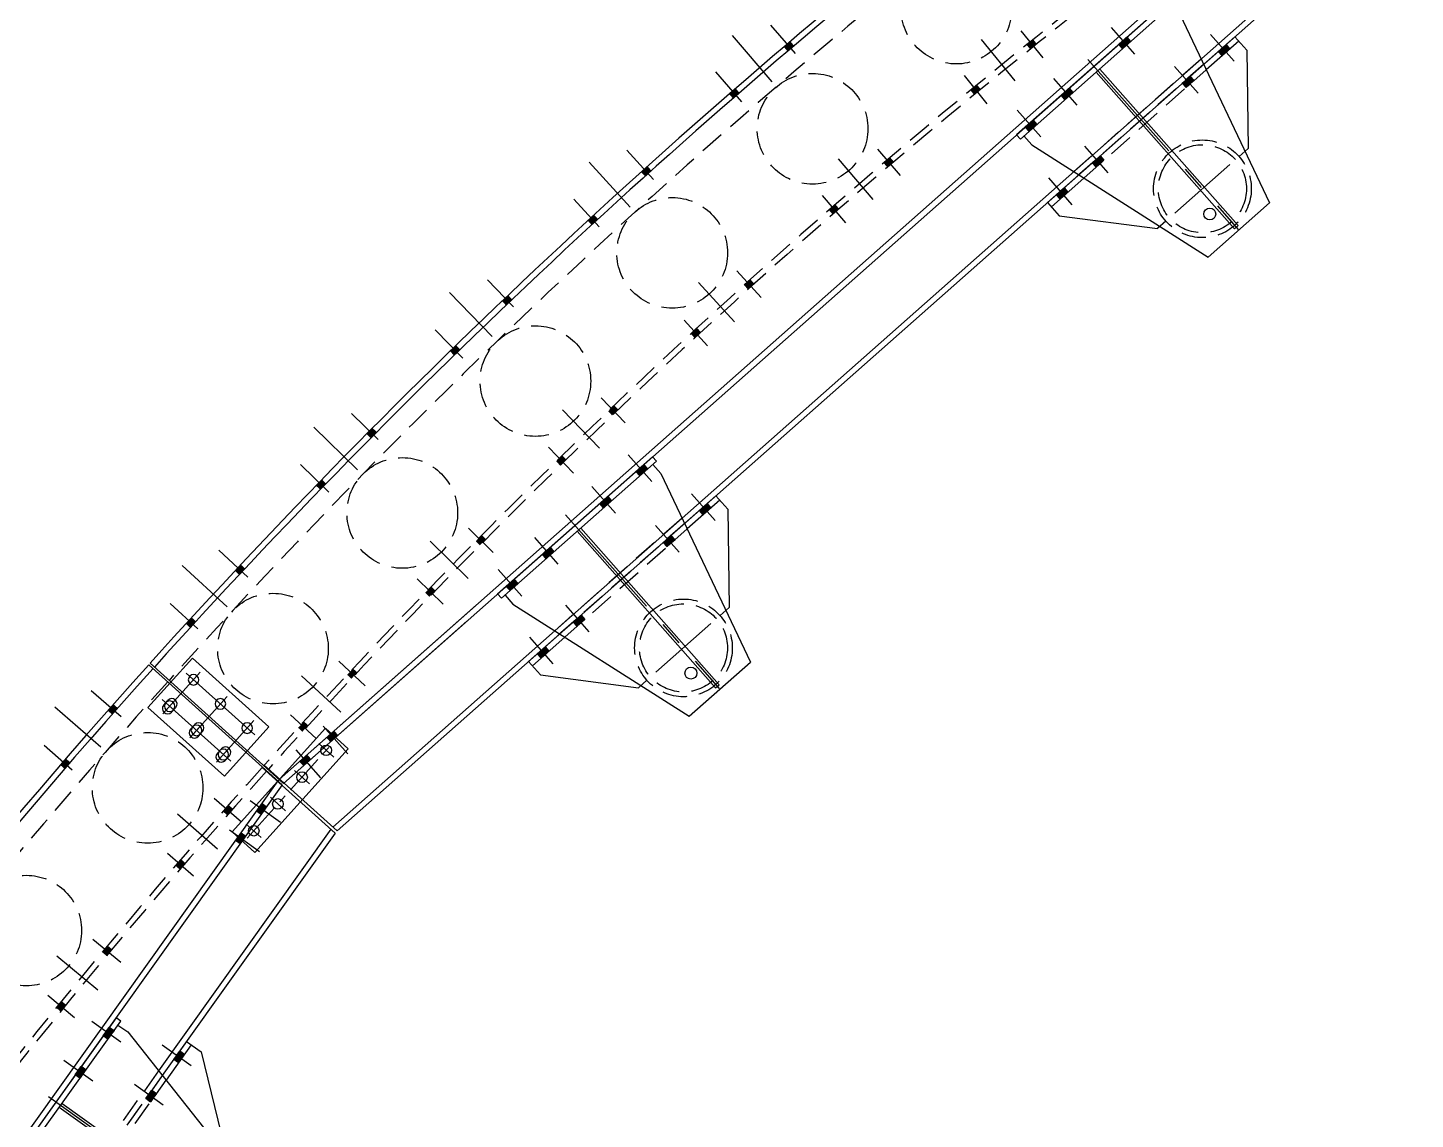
# Model space of a CAD drawing. Extents: x 0 to 13716, y 0 to 9144.
# Drawn here: x 6046.7 to 6527.4, y 8387.7 to 8765.9 of the extents above; entities that cross this region are included whole.
import ezdxf

# ---------------------------------------------------------------- set-up
doc = ezdxf.new("R2010")
doc.units = 0
doc.header["$LTSCALE"] = 8
doc.linetypes.add('CENTER', pattern=[50.8, 31.75, -6.35, 6.35, -6.35])
doc.linetypes.add('HIDDEN', pattern=[9.525, 6.35, -3.175])
doc.layers.get('0').update_dxf_attribs({"linetype": 'CONTINUOUS'})
for name, color, linetype in [('EMS_CL', 1, 'CENTER'), ('EMS_DIM', 3, 'CONTINUOUS'), ('EMS_GRAY', 252, 'CONTINUOUS'), ('EMS_HIDDEN', 3, 'HIDDEN'), ('EMS_OBJECT', 2, 'CONTINUOUS')]:
    doc.layers.add(name, color=color, linetype=linetype)

# ---------------------------------------------------------------- blocks, each defined once
blk = doc.blocks.new('*U117')
at = {"layer": 'EMS_DIM', "linetype": 'CONTINUOUS'}
for p, q in [((595.1, 2415.9), (596.2, 2425.5)), ((596.2, 2425.5), (596.3, 2426.8)), ((596.3, 2426.8), (608.3, 2425.5)), ((608.3, 2425.5), (607.2, 2415.9)), ((593.8, 2405), (594.9, 2414.5)), ((605.8, 2403.6), (593.8, 2405)), ((594.9, 2414.5), (595.1, 2415.9)), ((595.1, 2415.9), (607, 2414.5)), ((607, 2414.5), (595.1, 2415.9)), ((605.9, 2405), (605.8, 2403.6)), ((607, 2414.5), (605.9, 2405)), ((607.2, 2415.9), (607, 2414.5))]:
    blk.add_line(p, q, dxfattribs=at)
at = {"layer": 'EMS_DIM', "linetype": 'CONTINUOUS', "extrusion": (0, 0, -1)}
for points in [[(-596.2, 2425.5), (-607.2, 2415.9), (-595.1, 2415.9)], [(-596.3, 2426.8), (-608.3, 2425.5), (-596.2, 2425.5)], [(-596.2, 2425.5), (-608.3, 2425.5), (-607.2, 2415.9)], [(-594.9, 2414.5), (-605.9, 2405), (-593.8, 2405)], [(-593.8, 2405), (-605.9, 2405), (-605.8, 2403.6)], [(-595.1, 2415.9), (-607, 2414.5), (-594.9, 2414.5)], [(-594.9, 2414.5), (-607, 2414.5), (-605.9, 2405)], [(-595.1, 2415.9), (-607.2, 2415.9), (-607, 2414.5)]]:
    blk.add_solid(points, dxfattribs=at)
blk = doc.blocks.new('*U118')
at = {"layer": 'EMS_DIM', "linetype": 'CONTINUOUS'}
for p, q in [((582.3, 2305.6), (583.4, 2315.2)), ((583.4, 2315.2), (583.6, 2316.6)), ((583.6, 2316.6), (584.6, 2326.1)), ((595.5, 2315.2), (583.6, 2316.6)), ((584.6, 2326.1), (584.8, 2327.5)), ((584.8, 2327.5), (596.7, 2326.1)), ((595.5, 2315.2), (594.4, 2305.6)), ((596.7, 2326.1), (595.6, 2316.6)), ((594.2, 2304.3), (582.3, 2305.6)), ((594.4, 2305.6), (594.2, 2304.3))]:
    blk.add_line(p, q, dxfattribs=at)
at = {"layer": 'EMS_DIM', "linetype": 'CONTINUOUS', "extrusion": (0, 0, -1)}
for points in [[(-583.4, 2315.2), (-594.4, 2305.6), (-582.3, 2305.6)], [(-583.6, 2316.6), (-595.5, 2315.2), (-583.4, 2315.2)], [(-583.4, 2315.2), (-595.5, 2315.2), (-594.4, 2305.6)], [(-584.6, 2326.1), (-595.6, 2316.6), (-583.6, 2316.6)], [(-583.6, 2316.6), (-595.6, 2316.6), (-595.5, 2315.2)], [(-584.8, 2327.5), (-596.7, 2326.1), (-584.6, 2326.1)], [(-584.6, 2326.1), (-596.7, 2326.1), (-595.6, 2316.6)], [(-582.3, 2305.6), (-594.4, 2305.6), (-594.2, 2304.3)]]:
    blk.add_solid(points, dxfattribs=at)
blk = doc.blocks.new('*U123')
at = {"layer": 'EMS_DIM', "linetype": 'CONTINUOUS'}
for p, q in [((734.7, 2333.6), (735.8, 2343.2)), ((735.8, 2343.2), (735.9, 2344.5)), ((735.9, 2344.5), (737, 2354.1)), ((747.8, 2343.2), (735.9, 2344.5)), ((737, 2354.1), (737.2, 2355.5)), ((737.2, 2355.5), (749.1, 2354.1)), ((747.8, 2343.2), (746.8, 2333.6)), ((749.1, 2354.1), (748, 2344.5)), ((746.6, 2332.2), (734.7, 2333.6)), ((746.8, 2333.6), (746.6, 2332.2))]:
    blk.add_line(p, q, dxfattribs=at)
at = {"layer": 'EMS_DIM', "linetype": 'CONTINUOUS', "extrusion": (0, 0, -1)}
for points in [[(-735.8, 2343.2), (-746.8, 2333.6), (-734.7, 2333.6)], [(-735.9, 2344.5), (-747.8, 2343.2), (-735.8, 2343.2)], [(-735.8, 2343.2), (-747.8, 2343.2), (-746.8, 2333.6)], [(-737, 2354.1), (-748, 2344.5), (-735.9, 2344.5)], [(-735.9, 2344.5), (-748, 2344.5), (-747.8, 2343.2)], [(-737.2, 2355.5), (-749.1, 2354.1), (-737, 2354.1)], [(-737, 2354.1), (-749.1, 2354.1), (-748, 2344.5)], [(-734.7, 2333.6), (-746.8, 2333.6), (-746.6, 2332.2)]]:
    blk.add_solid(points, dxfattribs=at)
blk = doc.blocks.new('*U124')
at = {"layer": 'EMS_DIM', "linetype": 'CONTINUOUS'}
for p, q in [((747.2, 2443.9), (748.3, 2453.4)), ((748.3, 2453.4), (748.5, 2454.8)), ((748.5, 2454.8), (760.4, 2453.4)), ((760.4, 2453.4), (759.3, 2443.9)), ((746, 2432.9), (747.1, 2442.5)), ((757.9, 2431.6), (746, 2432.9)), ((747.1, 2442.5), (747.2, 2443.9)), ((759.2, 2442.5), (747.2, 2443.9)), ((758.1, 2432.9), (757.9, 2431.6)), ((759.2, 2442.5), (758.1, 2432.9))]:
    blk.add_line(p, q, dxfattribs=at)
at = {"layer": 'EMS_DIM', "linetype": 'CONTINUOUS', "extrusion": (0, 0, -1)}
for points in [[(-748.3, 2453.4), (-759.3, 2443.9), (-747.2, 2443.9)], [(-748.5, 2454.8), (-760.4, 2453.4), (-748.3, 2453.4)], [(-748.3, 2453.4), (-760.4, 2453.4), (-759.3, 2443.9)], [(-747.1, 2442.5), (-758.1, 2432.9), (-746, 2432.9)], [(-746, 2432.9), (-758.1, 2432.9), (-757.9, 2431.6)], [(-747.2, 2443.9), (-759.2, 2442.5), (-747.1, 2442.5)], [(-747.1, 2442.5), (-759.2, 2442.5), (-758.1, 2432.9)], [(-747.2, 2443.9), (-759.3, 2443.9), (-759.2, 2442.5)]]:
    blk.add_solid(points, dxfattribs=at)
blk = doc.blocks.new('A$C1F1D176B')
at = {"layer": 'EMS_CL'}
for p, q in [((90.1, -56), (90.1, -12.5)), ((165.1, -56), (165.1, -12.5)), ((240.1, -56), (240.1, -12.5)), ((69.1, -35), (261.1, -35))]:
    blk.add_line(p, q, dxfattribs=at)
at = {"layer": 'EMS_OBJECT'}
for p, q in [((79.1, -41.5), (79.1, -28.5)), ((101.1, -41.5), (101.1, -28.5)), ((154.1, -41.5), (154.1, -28.5)), ((176.1, -41.5), (176.1, -28.5)), ((229.1, -41.5), (229.1, -28.5)), ((251.1, -41.5), (251.1, -28.5))]:
    blk.add_line(p, q, dxfattribs=at)
for centre, start, end in [((90.1, -28.5), 360, 180), ((165.1, -28.5), 360, 180), ((240.1, -28.5), 360, 180), ((90.1, -41.5), 180, 360), ((165.1, -41.5), 180, 360), ((240.1, -41.5), 180, 360)]:
    blk.add_arc(centre, 11, start, end, dxfattribs=at)
blk = doc.blocks.new('A$C4D987B39')
at = {"layer": 'EMS_DIM'}
blk.add_blockref('A$C1F1D176B', (0, 0), dxfattribs=at)
blk = doc.blocks.new('A$C5F894C60')
at = {"layer": 'EMS_DIM'}
blk.add_blockref('A$C4D987B39', (0, 0), dxfattribs=at)
blk = doc.blocks.new('A$C321D4435')
at = {"layer": 'EMS_CL'}
for p, q in [((224.3, 3020.7), (304.7, 3003.3)), ((701.2, 2971.5), (624.6, 2980.2)), ((701.2, 2971.5), (624.6, 2980.2)), ((174.6, 2954.7), (298.8, 2927.8)), ((556.2, 2949), (629.6, 2933.1)), ((692.7, 2897), (616.2, 2905.7)), ((193.6, 2873.8), (269.6, 2857.4)), ((505.2, 2883.2), (613.5, 2859.8)), ((526.5, 2801.9), (597.1, 2786.7)), ((477.9, 2570.6), (551.7, 2556.8)), ((428.8, 2503.5), (537.7, 2483.1)), ((452.4, 2422.8), (523.4, 2409.5)), ((710.5, 2448.1), (784, 2439.7)), ((558.3, 2420.1), (631.9, 2411.7)), ((699.2, 2348.7), (772.7, 2340.3)), ((546.8, 2320.8), (620.3, 2312.4)), ((555.8, 2239.2), (1024.4, 2185.8))]:
    blk.add_line(p, q, dxfattribs=at)
at = {"layer": 'EMS_DIM'}
for points, const_width in [([(276.6, 3009.4), (288.3, 3006.8)], 18), ([(647, 2977.7), (658.9, 2976.3)], 22), ([(587.4, 2942.2), (599.2, 2939.7)], 18), ([(638.5, 2903.2), (650.5, 2901.8)], 22), ([(244.9, 2862.7), (256.7, 2860.2)], 18), ([(555.8, 2795.6), (567.5, 2793.1)], 18), ([(509.3, 2564.7), (521.1, 2562.5)], 18), ([(481.8, 2417.3), (493.6, 2415.1)], 18)]:
    blk.add_lwpolyline(points, dxfattribs=dict(at, const_width=const_width))
at = {"layer": 'EMS_HIDDEN'}
for p, q in [((729.8, 2397.1), (689.9, 2046.3)), ((741.8, 2395.7), (701.8, 2044.9)), ((741.4, 2392.3), (702.2, 2048.3)), ((714.5, 2050.4), (752.9, 2387.5))]:
    blk.add_line(p, q, dxfattribs=at)
for centre in [(424.8, 2900.5), (347.9, 2518.6)]:
    blk.add_circle(centre, 115, dxfattribs=at)
at = {"layer": 'EMS_HIDDEN', "color": 252}
blk.add_arc((13850, 0), 13850, 167.00824, 179.99176, dxfattribs=at)
at = {"layer": 'EMS_HIDDEN'}
for radius, start, end in [(13585, 167.01265, 179.98735), (13573, 167.01266, 179.98734)]:
    blk.add_arc((13850, 0), radius, start, end, dxfattribs=at)
at = {"layer": 'EMS_OBJECT'}
for p, q in [((666.4, 3041.6), (302.9, 3125.5)), ((654.6, 3044.3), (308, 2)), ((666.4, 3041.6), (320.1, 2)), ((811.4, 3007.1), (612.5, 3053)), ((799.6, 3009.8), (729.8, 2397.1)), ((811.4, 3007.1), (741.4, 2392.3)), ((751.2, 2478.7), (741.4, 2392.3)), ((751.2, 2478.7), (788, 2474.5)), ((763.1, 2477.3), (752.9, 2387.5)), ((788, 2474.5), (927, 2324.3)), ((599.1, 2450.7), (550.4, 2023.5)), ((562.3, 2022.1), (611, 2449.3)), ((611, 2449.3), (599.1, 2450.7)), ((609.9, 2439.4), (634.7, 2436.6)), ((634.7, 2436.6), (1035.9, 2270.1)), ((586.1, 2230.8), (1018, 2181.5)), ((587.2, 2240.7), (1019.1, 2191.5))]:
    blk.add_line(p, q, dxfattribs=at)
for radius, start, end in [(13903, 167.00824, 179.99176), (13891, 167.00825, 179.99175)]:
    blk.add_arc((13850, 0), radius, start, end, dxfattribs=at)
at = {"layer": 'EMS_DIM', "rotation": 346.9999999999998}
blk.add_blockref('A$C5F894C60', (302.9, 3125.5), dxfattribs=at)
at = {"layer": 'EMS_DIM', "linetype": 'CONTINUOUS'}
for name in ['*U124', '*U117', '*U123', '*U118']:
    blk.add_blockref(name, (0, 0), dxfattribs=at)
blk = doc.blocks.new('A$C21EB4B51')
at = {"layer": 'EMS_CL'}
for p, q in [((174.4, 213), (29.3, 87.4)), ((220.7, 127.4), (144.8, 215.1)), ((222.9, 157), (77.7, 31.4)), ((164, 78.3), (88.1, 166.1)), ((107.3, 29.3), (31.4, 117))]:
    blk.add_line(p, q, dxfattribs=at)
at = {"layer": 'EMS_OBJECT'}
for p, q in [((0, 104.4), (161.8, 244.4)), ((161.8, 244.4), (252.1, 140)), ((252.1, 140), (90.3, 0)), ((90.3, 0), (0, 104.4))]:
    blk.add_line(p, q, dxfattribs=at)
for centre in [(158.6, 199.2), (101.9, 150.2), (207, 143.3), (45.1, 101.1), (150.3, 94.2), (93.6, 45.1)]:
    blk.add_circle(centre, 11, dxfattribs=at)
blk = doc.blocks.new('A$C54297E35')
at = {"layer": 'EMS_GRAY', "color": 6, "xscale": -1, "rotation": 220.8694950002439}
blk.add_blockref('A$C21EB4B51', (-10.2, 7.9), dxfattribs=at)
blk = doc.blocks.new('*U134')
at = {"layer": 'EMS_DIM', "linetype": 'CONTINUOUS'}
for p, q in [((582.3, 2305.6), (583.4, 2315.2)), ((583.4, 2315.2), (583.6, 2316.6)), ((583.6, 2316.6), (584.6, 2326.1)), ((583.6, 2316.6), (595.5, 2315.2)), ((595.5, 2315.2), (583.6, 2316.6)), ((584.6, 2326.1), (584.8, 2327.5)), ((584.8, 2327.5), (596.7, 2326.1)), ((595.5, 2315.2), (594.4, 2305.6)), ((595.6, 2316.6), (595.5, 2315.2)), ((596.7, 2326.1), (595.6, 2316.6)), ((594.2, 2304.3), (582.3, 2305.6)), ((594.4, 2305.6), (594.2, 2304.3))]:
    blk.add_line(p, q, dxfattribs=at)
at = {"layer": 'EMS_DIM', "linetype": 'CONTINUOUS', "extrusion": (0, 0, -1)}
for points in [[(-583.4, 2315.2), (-594.4, 2305.6), (-582.3, 2305.6)], [(-583.6, 2316.6), (-595.5, 2315.2), (-583.4, 2315.2)], [(-583.4, 2315.2), (-595.5, 2315.2), (-594.4, 2305.6)], [(-584.6, 2326.1), (-595.6, 2316.6), (-583.6, 2316.6)], [(-583.6, 2316.6), (-595.6, 2316.6), (-595.5, 2315.2)], [(-584.8, 2327.5), (-596.7, 2326.1), (-584.6, 2326.1)], [(-584.6, 2326.1), (-596.7, 2326.1), (-595.6, 2316.6)], [(-582.3, 2305.6), (-594.4, 2305.6), (-594.2, 2304.3)]]:
    blk.add_solid(points, dxfattribs=at)
blk = doc.blocks.new('*U135')
at = {"layer": 'EMS_DIM', "linetype": 'CONTINUOUS'}
for p, q in [((565.4, 2157.6), (566.5, 2167.2)), ((566.5, 2167.2), (566.7, 2168.5)), ((566.7, 2168.5), (578.6, 2167.2)), ((578.6, 2167.2), (577.5, 2157.6)), ((564.2, 2146.7), (565.3, 2156.2)), ((576.1, 2145.3), (564.2, 2146.7)), ((565.3, 2156.2), (565.4, 2157.6)), ((565.4, 2157.6), (577.4, 2156.2)), ((565.4, 2157.6), (577.4, 2156.2)), ((577.4, 2156.2), (565.4, 2157.6)), ((576.3, 2146.7), (576.1, 2145.3)), ((577.4, 2156.2), (576.3, 2146.7))]:
    blk.add_line(p, q, dxfattribs=at)
at = {"layer": 'EMS_DIM', "linetype": 'CONTINUOUS', "extrusion": (0, 0, -1)}
for points in [[(-566.5, 2167.2), (-577.5, 2157.6), (-565.4, 2157.6)], [(-566.7, 2168.5), (-578.6, 2167.2), (-566.5, 2167.2)], [(-566.5, 2167.2), (-578.6, 2167.2), (-577.5, 2157.6)], [(-565.3, 2156.2), (-576.3, 2146.7), (-564.2, 2146.7)], [(-564.2, 2146.7), (-576.3, 2146.7), (-576.1, 2145.3)], [(-565.4, 2157.6), (-577.4, 2156.2), (-565.3, 2156.2)], [(-565.3, 2156.2), (-577.4, 2156.2), (-576.3, 2146.7)], [(-565.4, 2157.6), (-577.5, 2157.6), (-577.4, 2156.2)]]:
    blk.add_solid(points, dxfattribs=at)
at = {"layer": 'EMS_DIM', "linetype": 'CONTINUOUS'}
blk.add_solid([(565.4, 2157.6), (577.4, 2156.2), (577.4, 2156.2)], dxfattribs=at)
blk = doc.blocks.new('*U136')
at = {"layer": 'EMS_DIM', "linetype": 'CONTINUOUS'}
for p, q in [((553.1, 2047.3), (554.2, 2056.9)), ((554.2, 2056.9), (554.3, 2058.2)), ((554.3, 2058.2), (555.4, 2067.8)), ((555.4, 2067.8), (555.6, 2069.1)), ((555.6, 2069.1), (567.5, 2067.8)), ((566.3, 2056.9), (565.2, 2047.3)), ((566.4, 2058.2), (566.3, 2056.9)), ((567.5, 2067.8), (566.4, 2058.2)), ((565, 2045.9), (553.1, 2047.3)), ((565.2, 2047.3), (565, 2045.9))]:
    blk.add_line(p, q, dxfattribs=at)
at = {"layer": 'EMS_DIM', "linetype": 'CONTINUOUS', "extrusion": (0, 0, -1)}
for points in [[(-554.2, 2056.9), (-565.2, 2047.3), (-553.1, 2047.3)], [(-554.3, 2058.2), (-566.3, 2056.9), (-554.2, 2056.9)], [(-554.2, 2056.9), (-566.3, 2056.9), (-565.2, 2047.3)], [(-555.4, 2067.8), (-566.4, 2058.2), (-554.3, 2058.2)], [(-554.3, 2058.2), (-566.4, 2058.2), (-566.3, 2056.9)], [(-555.6, 2069.1), (-567.5, 2067.8), (-555.4, 2067.8)], [(-555.4, 2067.8), (-567.5, 2067.8), (-566.4, 2058.2)], [(-553.1, 2047.3), (-565.2, 2047.3), (-565, 2045.9)]]:
    blk.add_solid(points, dxfattribs=at)
blk = doc.blocks.new('*U137')
at = {"layer": 'EMS_DIM', "linetype": 'CONTINUOUS'}
for p, q in [((695.1, 1985.8), (696.1, 1995.4)), ((696.1, 1995.4), (696.3, 1996.8)), ((696.3, 1996.8), (697.4, 2006.3)), ((696.3, 1996.8), (708.2, 1995.4)), ((708.2, 1995.4), (696.3, 1996.8)), ((697.4, 2006.3), (697.5, 2007.7)), ((697.5, 2007.7), (709.5, 2006.3)), ((708.2, 1995.4), (707.1, 1985.8)), ((709.5, 2006.3), (708.4, 1996.8)), ((707, 1984.5), (695.1, 1985.8)), ((707.1, 1985.8), (707, 1984.5))]:
    blk.add_line(p, q, dxfattribs=at)
at = {"layer": 'EMS_DIM', "linetype": 'CONTINUOUS', "extrusion": (0, 0, -1)}
for points in [[(-696.1, 1995.4), (-707.1, 1985.8), (-695.1, 1985.8)], [(-696.3, 1996.8), (-708.2, 1995.4), (-696.1, 1995.4)], [(-696.1, 1995.4), (-708.2, 1995.4), (-707.1, 1985.8)], [(-697.4, 2006.3), (-708.4, 1996.8), (-696.3, 1996.8)], [(-696.3, 1996.8), (-708.4, 1996.8), (-708.2, 1995.4)], [(-697.5, 2007.7), (-709.5, 2006.3), (-697.4, 2006.3)], [(-697.4, 2006.3), (-709.5, 2006.3), (-708.4, 1996.8)], [(-695.1, 1985.8), (-707.1, 1985.8), (-707, 1984.5)]]:
    blk.add_solid(points, dxfattribs=at)
at = {"layer": 'EMS_DIM', "linetype": 'CONTINUOUS'}
blk.add_solid([(696.3, 1996.8), (708.2, 1995.4), (708.2, 1995.4)], dxfattribs=at)
blk = doc.blocks.new('*U138')
at = {"layer": 'EMS_DIM', "linetype": 'CONTINUOUS'}
for p, q in [((707.6, 2096.1), (708.7, 2105.7)), ((708.7, 2105.7), (708.9, 2107.1)), ((708.9, 2107.1), (720.8, 2105.7)), ((720.8, 2105.7), (719.7, 2096.1)), ((706.4, 2085.2), (707.5, 2094.8)), ((718.3, 2083.8), (706.4, 2085.2)), ((707.5, 2094.8), (707.6, 2096.1)), ((719.5, 2094.8), (707.6, 2096.1)), ((718.5, 2085.2), (718.3, 2083.8)), ((719.5, 2094.8), (718.5, 2085.2))]:
    blk.add_line(p, q, dxfattribs=at)
at = {"layer": 'EMS_DIM', "linetype": 'CONTINUOUS', "extrusion": (0, 0, -1)}
for points in [[(-708.7, 2105.7), (-719.7, 2096.1), (-707.6, 2096.1)], [(-708.9, 2107.1), (-720.8, 2105.7), (-708.7, 2105.7)], [(-708.7, 2105.7), (-720.8, 2105.7), (-719.7, 2096.1)], [(-707.5, 2094.8), (-718.5, 2085.2), (-706.4, 2085.2)], [(-706.4, 2085.2), (-718.5, 2085.2), (-718.3, 2083.8)], [(-707.6, 2096.1), (-719.5, 2094.8), (-707.5, 2094.8)], [(-707.5, 2094.8), (-719.5, 2094.8), (-718.5, 2085.2)], [(-707.6, 2096.1), (-719.7, 2096.1), (-719.5, 2094.8)]]:
    blk.add_solid(points, dxfattribs=at)
blk = doc.blocks.new('*U139')
at = {"layer": 'EMS_DIM', "linetype": 'CONTINUOUS'}
for p, q in [((734.7, 2333.6), (735.8, 2343.2)), ((735.8, 2343.2), (735.9, 2344.5)), ((735.9, 2344.5), (737, 2354.1)), ((747.8, 2343.2), (735.9, 2344.5)), ((737, 2354.1), (737.2, 2355.5)), ((737.2, 2355.5), (749.1, 2354.1)), ((747.8, 2343.2), (746.8, 2333.6)), ((749.1, 2354.1), (748, 2344.5)), ((746.6, 2332.2), (734.7, 2333.6)), ((746.8, 2333.6), (746.6, 2332.2))]:
    blk.add_line(p, q, dxfattribs=at)
at = {"layer": 'EMS_DIM', "linetype": 'CONTINUOUS', "extrusion": (0, 0, -1)}
for points in [[(-735.8, 2343.2), (-746.8, 2333.6), (-734.7, 2333.6)], [(-735.9, 2344.5), (-747.8, 2343.2), (-735.8, 2343.2)], [(-735.8, 2343.2), (-747.8, 2343.2), (-746.8, 2333.6)], [(-737, 2354.1), (-748, 2344.5), (-735.9, 2344.5)], [(-735.9, 2344.5), (-748, 2344.5), (-747.8, 2343.2)], [(-737.2, 2355.5), (-749.1, 2354.1), (-737, 2354.1)], [(-737, 2354.1), (-749.1, 2354.1), (-748, 2344.5)], [(-734.7, 2333.6), (-746.8, 2333.6), (-746.6, 2332.2)]]:
    blk.add_solid(points, dxfattribs=at)
blk = doc.blocks.new('*U140')
at = {"layer": 'EMS_DIM', "linetype": 'CONTINUOUS'}
for p, q in [((747.2, 2443.9), (748.3, 2453.4)), ((748.3, 2453.4), (748.5, 2454.8)), ((748.5, 2454.8), (760.4, 2453.4)), ((760.4, 2453.4), (759.3, 2443.9)), ((746, 2432.9), (747.1, 2442.5)), ((757.9, 2431.6), (746, 2432.9)), ((747.1, 2442.5), (747.2, 2443.9)), ((759.2, 2442.5), (747.2, 2443.9)), ((758.1, 2432.9), (757.9, 2431.6)), ((759.2, 2442.5), (758.1, 2432.9))]:
    blk.add_line(p, q, dxfattribs=at)
at = {"layer": 'EMS_DIM', "linetype": 'CONTINUOUS', "extrusion": (0, 0, -1)}
for points in [[(-748.3, 2453.4), (-759.3, 2443.9), (-747.2, 2443.9)], [(-748.5, 2454.8), (-760.4, 2453.4), (-748.3, 2453.4)], [(-748.3, 2453.4), (-760.4, 2453.4), (-759.3, 2443.9)], [(-747.1, 2442.5), (-758.1, 2432.9), (-746, 2432.9)], [(-746, 2432.9), (-758.1, 2432.9), (-757.9, 2431.6)], [(-747.2, 2443.9), (-759.2, 2442.5), (-747.1, 2442.5)], [(-747.1, 2442.5), (-759.2, 2442.5), (-758.1, 2432.9)], [(-747.2, 2443.9), (-759.3, 2443.9), (-759.2, 2442.5)]]:
    blk.add_solid(points, dxfattribs=at)
blk = doc.blocks.new('*U141')
at = {"layer": 'EMS_DIM', "linetype": 'CONTINUOUS'}
for p, q in [((430.8, 973.9), (431.9, 983.5)), ((431.9, 983.5), (432, 984.9)), ((432, 984.9), (433.1, 994.4)), ((432, 984.9), (444, 983.5)), ((444, 983.5), (432, 984.9)), ((433.1, 994.4), (433.3, 995.8)), ((433.3, 995.8), (445.2, 994.4)), ((444, 983.5), (442.9, 973.9)), ((444.1, 984.9), (444, 983.5)), ((445.2, 994.4), (444.1, 984.9)), ((442.7, 972.6), (430.8, 973.9)), ((442.9, 973.9), (442.7, 972.6))]:
    blk.add_line(p, q, dxfattribs=at)
at = {"layer": 'EMS_DIM', "linetype": 'CONTINUOUS', "extrusion": (0, 0, -1)}
for points in [[(-431.9, 983.5), (-442.9, 973.9), (-430.8, 973.9)], [(-432, 984.9), (-444, 983.5), (-431.9, 983.5)], [(-431.9, 983.5), (-444, 983.5), (-442.9, 973.9)], [(-433.1, 994.4), (-444.1, 984.9), (-432, 984.9)], [(-432, 984.9), (-444.1, 984.9), (-444, 983.5)], [(-433.3, 995.8), (-445.2, 994.4), (-433.1, 994.4)], [(-433.1, 994.4), (-445.2, 994.4), (-444.1, 984.9)], [(-430.8, 973.9), (-442.9, 973.9), (-442.7, 972.6)]]:
    blk.add_solid(points, dxfattribs=at)
blk = doc.blocks.new('*U142')
at = {"layer": 'EMS_DIM', "linetype": 'CONTINUOUS'}
for p, q in [((420.5, 885.5), (421.6, 895.1)), ((421.6, 895.1), (421.8, 896.5)), ((421.8, 896.5), (433.7, 895.1)), ((433.7, 895.1), (432.6, 885.5)), ((419.3, 874.6), (420.4, 884.2)), ((431.2, 873.2), (419.3, 874.6)), ((420.4, 884.2), (420.5, 885.5)), ((432.4, 884.2), (420.5, 885.5)), ((431.3, 874.6), (431.2, 873.2)), ((432.4, 884.2), (431.3, 874.6))]:
    blk.add_line(p, q, dxfattribs=at)
at = {"layer": 'EMS_DIM', "linetype": 'CONTINUOUS', "extrusion": (0, 0, -1)}
for points in [[(-421.6, 895.1), (-432.6, 885.5), (-420.5, 885.5)], [(-421.8, 896.5), (-433.7, 895.1), (-421.6, 895.1)], [(-421.6, 895.1), (-433.7, 895.1), (-432.6, 885.5)], [(-420.4, 884.2), (-431.3, 874.6), (-419.3, 874.6)], [(-419.3, 874.6), (-431.3, 874.6), (-431.2, 873.2)], [(-420.5, 885.5), (-432.4, 884.2), (-420.4, 884.2)], [(-420.4, 884.2), (-432.4, 884.2), (-431.3, 874.6)], [(-420.5, 885.5), (-432.6, 885.5), (-432.4, 884.2)]]:
    blk.add_solid(points, dxfattribs=at)
blk = doc.blocks.new('*U143')
at = {"layer": 'EMS_DIM', "linetype": 'CONTINUOUS'}
for p, q in [((401.1, 715.6), (402.2, 725.2)), ((402.2, 725.2), (402.4, 726.6)), ((402.4, 726.6), (403.5, 736.1)), ((402.4, 726.6), (414.3, 725.2)), ((402.4, 726.6), (414.3, 725.2)), ((414.3, 725.2), (402.4, 726.6)), ((403.5, 736.1), (403.6, 737.5)), ((403.6, 737.5), (415.6, 736.1)), ((414.3, 725.2), (413.2, 715.6)), ((415.6, 736.1), (414.5, 726.6)), ((413.1, 714.3), (401.1, 715.6)), ((413.2, 715.6), (413.1, 714.3))]:
    blk.add_line(p, q, dxfattribs=at)
at = {"layer": 'EMS_DIM', "linetype": 'CONTINUOUS', "extrusion": (0, 0, -1)}
for points in [[(-402.2, 725.2), (-413.2, 715.6), (-401.1, 715.6)], [(-402.4, 726.6), (-414.3, 725.2), (-402.2, 725.2)], [(-402.2, 725.2), (-414.3, 725.2), (-413.2, 715.6)], [(-403.5, 736.1), (-414.5, 726.6), (-402.4, 726.6)], [(-402.4, 726.6), (-414.5, 726.6), (-414.3, 725.2)], [(-403.6, 737.5), (-415.6, 736.1), (-403.5, 736.1)], [(-403.5, 736.1), (-415.6, 736.1), (-414.5, 726.6)], [(-401.1, 715.6), (-413.2, 715.6), (-413.1, 714.3)]]:
    blk.add_solid(points, dxfattribs=at)
at = {"layer": 'EMS_DIM', "linetype": 'CONTINUOUS'}
blk.add_solid([(402.4, 726.6), (414.3, 725.2), (414.3, 725.2)], dxfattribs=at)
blk = doc.blocks.new('*U144')
at = {"layer": 'EMS_DIM', "linetype": 'CONTINUOUS'}
for p, q in [((391.3, 627.2), (392.4, 636.8)), ((392.4, 636.8), (392.5, 638.1)), ((392.5, 638.1), (404.5, 636.8)), ((404.5, 636.8), (403.4, 627.2)), ((390.1, 616.2), (391.1, 625.8)), ((402, 614.9), (390.1, 616.2)), ((391.1, 625.8), (391.3, 627.2)), ((391.3, 627.2), (403.2, 625.8)), ((403.2, 625.8), (391.3, 627.2)), ((402.1, 616.2), (402, 614.9)), ((403.2, 625.8), (402.1, 616.2)), ((403.4, 627.2), (403.2, 625.8))]:
    blk.add_line(p, q, dxfattribs=at)
at = {"layer": 'EMS_DIM', "linetype": 'CONTINUOUS', "extrusion": (0, 0, -1)}
for points in [[(-392.4, 636.8), (-403.4, 627.2), (-391.3, 627.2)], [(-392.5, 638.1), (-404.5, 636.8), (-392.4, 636.8)], [(-392.4, 636.8), (-404.5, 636.8), (-403.4, 627.2)], [(-391.1, 625.8), (-402.1, 616.2), (-390.1, 616.2)], [(-390.1, 616.2), (-402.1, 616.2), (-402, 614.9)], [(-391.3, 627.2), (-403.2, 625.8), (-391.1, 625.8)], [(-391.1, 625.8), (-403.2, 625.8), (-402.1, 616.2)], [(-391.3, 627.2), (-403.4, 627.2), (-403.2, 625.8)]]:
    blk.add_solid(points, dxfattribs=at)
blk = doc.blocks.new('*U145')
at = {"layer": 'EMS_DIM', "linetype": 'CONTINUOUS'}
for p, q in [((532, 554.8), (533.1, 564.4)), ((543.9, 553.5), (532, 554.8)), ((533.1, 564.4), (533.3, 565.7)), ((533.3, 565.7), (534.3, 575.3)), ((545.2, 564.4), (533.3, 565.7)), ((534.3, 575.3), (534.5, 576.7)), ((534.5, 576.7), (546.4, 575.3)), ((544.1, 554.8), (543.9, 553.5)), ((545.2, 564.4), (544.1, 554.8)), ((546.4, 575.3), (545.3, 565.7))]:
    blk.add_line(p, q, dxfattribs=at)
at = {"layer": 'EMS_DIM', "linetype": 'CONTINUOUS', "extrusion": (0, 0, -1)}
for points in [[(-533.1, 564.4), (-544.1, 554.8), (-532, 554.8)], [(-532, 554.8), (-544.1, 554.8), (-543.9, 553.5)], [(-533.3, 565.7), (-545.2, 564.4), (-533.1, 564.4)], [(-533.1, 564.4), (-545.2, 564.4), (-544.1, 554.8)], [(-534.3, 575.3), (-545.3, 565.7), (-533.3, 565.7)], [(-533.3, 565.7), (-545.3, 565.7), (-545.2, 564.4)], [(-534.5, 576.7), (-546.4, 575.3), (-534.3, 575.3)], [(-534.3, 575.3), (-546.4, 575.3), (-545.3, 565.7)]]:
    blk.add_solid(points, dxfattribs=at)
blk = doc.blocks.new('*U146')
at = {"layer": 'EMS_DIM', "linetype": 'CONTINUOUS'}
for p, q in [((543.3, 654.2), (544.4, 663.7)), ((544.4, 663.7), (544.6, 665.1)), ((544.6, 665.1), (545.7, 674.7)), ((556.5, 663.7), (544.6, 665.1)), ((545.7, 674.7), (545.8, 676)), ((545.8, 676), (557.7, 674.7)), ((556.5, 663.7), (555.4, 654.2)), ((557.7, 674.7), (556.7, 665.1)), ((555.3, 652.8), (543.3, 654.2)), ((555.4, 654.2), (555.3, 652.8))]:
    blk.add_line(p, q, dxfattribs=at)
at = {"layer": 'EMS_DIM', "linetype": 'CONTINUOUS', "extrusion": (0, 0, -1)}
for points in [[(-544.4, 663.7), (-555.4, 654.2), (-543.3, 654.2)], [(-544.6, 665.1), (-556.5, 663.7), (-544.4, 663.7)], [(-544.4, 663.7), (-556.5, 663.7), (-555.4, 654.2)], [(-545.7, 674.7), (-556.7, 665.1), (-544.6, 665.1)], [(-544.6, 665.1), (-556.7, 665.1), (-556.5, 663.7)], [(-545.8, 676), (-557.7, 674.7), (-545.7, 674.7)], [(-545.7, 674.7), (-557.7, 674.7), (-556.7, 665.1)], [(-543.3, 654.2), (-555.4, 654.2), (-555.3, 652.8)]]:
    blk.add_solid(points, dxfattribs=at)
blk = doc.blocks.new('*U147')
at = {"layer": 'EMS_DIM', "linetype": 'CONTINUOUS'}
for p, q in [((572.9, 913.5), (574, 923.1)), ((574, 923.1), (574.1, 924.4)), ((574.1, 924.4), (586, 923.1)), ((586, 923.1), (585, 913.5)), ((571.6, 902.6), (572.7, 912.1)), ((583.6, 901.2), (571.6, 902.6)), ((572.7, 912.1), (572.9, 913.5)), ((584.8, 912.1), (572.9, 913.5)), ((583.7, 902.6), (583.6, 901.2)), ((584.8, 912.1), (583.7, 902.6))]:
    blk.add_line(p, q, dxfattribs=at)
at = {"layer": 'EMS_DIM', "linetype": 'CONTINUOUS', "extrusion": (0, 0, -1)}
for points in [[(-574, 923.1), (-585, 913.5), (-572.9, 913.5)], [(-574.1, 924.4), (-586, 923.1), (-574, 923.1)], [(-574, 923.1), (-586, 923.1), (-585, 913.5)], [(-572.7, 912.1), (-583.7, 902.6), (-571.6, 902.6)], [(-571.6, 902.6), (-583.7, 902.6), (-583.6, 901.2)], [(-572.9, 913.5), (-584.8, 912.1), (-572.7, 912.1)], [(-572.7, 912.1), (-584.8, 912.1), (-583.7, 902.6)], [(-572.9, 913.5), (-585, 913.5), (-584.8, 912.1)]]:
    blk.add_solid(points, dxfattribs=at)
blk = doc.blocks.new('*U148')
at = {"layer": 'EMS_DIM', "linetype": 'CONTINUOUS'}
for p, q in [((583, 1001.9), (584, 1011.5)), ((584, 1011.5), (584.2, 1012.8)), ((584.2, 1012.8), (585.3, 1022.4)), ((596.1, 1011.5), (584.2, 1012.8)), ((585.3, 1022.4), (585.4, 1023.8)), ((585.4, 1023.8), (597.4, 1022.4)), ((596.1, 1011.5), (595, 1001.9)), ((597.4, 1022.4), (596.3, 1012.8)), ((594.9, 1000.6), (583, 1001.9)), ((595, 1001.9), (594.9, 1000.6))]:
    blk.add_line(p, q, dxfattribs=at)
at = {"layer": 'EMS_DIM', "linetype": 'CONTINUOUS', "extrusion": (0, 0, -1)}
for points in [[(-584, 1011.5), (-595, 1001.9), (-583, 1001.9)], [(-584.2, 1012.8), (-596.1, 1011.5), (-584, 1011.5)], [(-584, 1011.5), (-596.1, 1011.5), (-595, 1001.9)], [(-585.3, 1022.4), (-596.3, 1012.8), (-584.2, 1012.8)], [(-584.2, 1012.8), (-596.3, 1012.8), (-596.1, 1011.5)], [(-585.4, 1023.8), (-597.4, 1022.4), (-585.3, 1022.4)], [(-585.3, 1022.4), (-597.4, 1022.4), (-596.3, 1012.8)], [(-583, 1001.9), (-595, 1001.9), (-594.9, 1000.6)]]:
    blk.add_solid(points, dxfattribs=at)
blk = doc.blocks.new('A$C43380631')
for p, q in [((0, 192), (870, 192)), ((0, 0), (0, 192)), ((870, 192), (870, 0)), ((870, 0), (0, 0))]:
    blk.add_line(p, q)
for centre in [(96, 96), (321, 96), (546, 96), (771, 96)]:
    blk.add_circle(centre, 33)
at = {"layer": 'EMS_CL'}
for p, q in [((33, 96), (834, 96)), ((96, 33), (96, 159)), ((321, 33), (321, 159)), ((546, 33), (546, 159)), ((771, 33), (771, 159))]:
    blk.add_line(p, q, dxfattribs=at)
blk = doc.blocks.new('A$C13287DB4')
at = {"xscale": 0.3333333333321532, "yscale": 0.3333333333321532, "zscale": 0.3333333333321532, "rotation": 90.0000000000335}
blk.add_blockref('A$C43380631', (107.1, -147.5), dxfattribs=at)
blk = doc.blocks.new('A$C2A5D73D0')
at = {"layer": 'EMS_CL'}
for p, q in [((710.5, 2448.1), (784, 2439.7)), ((699.2, 2348.7), (772.7, 2340.3)), ((546.8, 2320.8), (620.3, 2312.4)), ((903.9, 2122.7), (921.2, 2274.5)), ((903.9, 2122.7), (921.2, 2274.5)), ((555.8, 2239.2), (1024.4, 2185.8)), ((412.3, 2189.8), (483.7, 2178.6)), ((528.7, 2161.8), (602.2, 2153.4)), ((363.1, 2121.7), (472.6, 2104.4)), ((670.9, 2100.3), (744.4, 2091.9)), ((517.4, 2062.4), (590.9, 2054)), ((387, 2042), (461.2, 2030.3)), ((659.5, 2001), (733.1, 1992.6)), ((17.8, 1851), (95, 1841.1)), ((355.6, 1807.7), (427.2, 1798.5)), ((-27.1, 1781.2), (98.9, 1765)), ((308.4, 1738.1), (418.2, 1724)), ((-2.3, 1702.4), (79.3, 1691.9)), ((334.5, 1659.2), (409, 1649.6)), ((-30.2, 1458), (51.7, 1449.8)), ((307.7, 1424.3), (382.5, 1416.9)), ((-72, 1386.8), (54.4, 1374.2)), ((264.5, 1353.2), (374.7, 1342.3)), ((-44, 1308.6), (33.4, 1300.9)), ((294.9, 1274.8), (366.7, 1267.7)), ((-64.9, 1063.5), (12.7, 1058)), ((274.8, 1039.3), (346.8, 1034.2)), ((547.4, 1017), (621, 1008.7)), ((-105.8, 991.2), (20.9, 982.2)), ((395.3, 989.1), (468.8, 980.7)), ((231.6, 967.2), (342.1, 959.4)), ((-76.6, 913.9), (5.5, 908.1)), ((536.1, 917.7), (609.6, 909.3)), ((262.2, 889.9), (337, 884.5)), ((383.7, 889.7), (457.3, 881.3)), ((740.8, 691.7), (758.1, 843.5)), ((740.8, 691.7), (758.1, 843.5)), ((382.2, 809.4), (861.3, 754.8)), ((365.6, 730.8), (439.2, 722.4)), ((-89.5, 668.2), (-11.8, 664.9)), ((507.8, 669.3), (581.3, 660.9)), ((250.8, 653.8), (322.9, 650.7)), ((354.3, 631.4), (427.8, 623)), ((-128.3, 594.8), (-1.4, 589.4)), ((209.6, 580.5), (320.3, 575.7)), ((496.5, 569.9), (570, 561.6)), ((-96.9, 518.4), (-14.7, 514.9)), ((242.4, 504), (317.4, 500.8)), ((-103.9, 272.5), (-21.6, 271.3)), ((235.7, 267.7), (310.8, 266.6)), ((-139.5, 198), (-12.5, 196.2)), ((198.6, 193.2), (309.4, 191.6)), ((378.2, 137), (301.7, 145.7)), ((-104.9, 122.5), (-27.2, 121.4)), ((235.6, 117.7), (307.8, 116.7)), ((369.7, 62.5), (293.1, 71.2)), ((369.7, 62.5), (293.1, 71.2))]:
    blk.add_line(p, q, dxfattribs=at)
at = {"layer": 'EMS_DIM'}
for points, const_width in [([(441.9, 2185.2), (453.8, 2183.3)], 18), ([(418.6, 2037), (430.4, 2035.1)], 18), ([(69.9, 1844.4), (81.8, 1842.8)], 18), ([(385.3, 1803.9), (397.2, 1802.4)], 18), ([(50.8, 1695.6), (62.7, 1694.1)], 18), ([(366.2, 1655.1), (378.1, 1653.6)], 18), ([(23.1, 1452.6), (35, 1451.5)], 18), ([(339.5, 1421.1), (351.5, 1419.9)], 18), ([(8.2, 1303.4), (20.2, 1302.2)], 18), ([(324.7, 1271.9), (336.6, 1270.7)], 18), ([(-12.6, 1059.8), (-0.6, 1058.9)], 18), ([(304.7, 1037.2), (316.6, 1036.4)], 18), ([(-23.2, 910.1), (-11.2, 909.3)], 18), ([(294, 887.6), (306, 886.8)], 18), ([(-37, 666), (-25, 665.5)], 18), ([(280.7, 652.5), (292.7, 652)], 18), ([(-43.4, 516.1), (-31.4, 515.6)], 18), ([(274.3, 502.6), (286.3, 502.1)], 18), ([(-50.3, 271.7), (-38.3, 271.6)], 18), ([(267.6, 267.2), (279.6, 267.1)], 18), ([(324.1, 143.2), (336, 141.8)], 22), ([(-52.5, 121.7), (-40.5, 121.6)], 18), ([(265.5, 117.2), (277.5, 117.1)], 18), ([(315.6, 68.7), (327.5, 67.3)], 22)]:
    blk.add_lwpolyline(points, dxfattribs=dict(at, const_width=const_width))
at = {"layer": 'EMS_GRAY'}
for p, q in [((1018, 2181.5), (1019.1, 2191.5)), ((854.9, 750.5), (856.1, 760.5)), ((369.8, 544.9), (308, 2)), ((377.6, 507.3), (320.1, 2))]:
    blk.add_line(p, q, dxfattribs=at)
at = {"layer": 'EMS_HIDDEN'}
for p, q in [((729.8, 2397.1), (689.9, 2046.3)), ((741.8, 2395.7), (701.8, 2044.9)), ((741.4, 2392.3), (702.2, 2048.3)), ((714.5, 2050.4), (752.9, 2387.5)), ((924.1, 2299.4), (927, 2324.3)), ((901, 2097.7), (898.4, 2074.4)), ((566.8, 966.1), (526.8, 615.2)), ((578.7, 964.7), (538.7, 613.9)), ((578.3, 961.3), (539.1, 617.3)), ((551.4, 619.4), (589.9, 956.5)), ((761.1, 868.4), (763.9, 893.2)), ((738, 666.7), (735.3, 643.4))]:
    blk.add_line(p, q, dxfattribs=at)
for centre, radius in [((912.5, 2198.6), 101.5), ((912.5, 2198.6), 101.5), ((912.5, 2198.6), 91.5), ((912.5, 2198.6), 91.5), ((281.9, 2134.7), 115), ((226.8, 1749.1), 115), ((182.7, 1362.1), 115), ((149.6, 973.9), 115), ((749.5, 767.6), 101.5), ((749.5, 767.6), 101.5), ((749.5, 767.6), 91.5), ((749.5, 767.6), 91.5), ((127.5, 585), 115), ((116.4, 195.6), 115)]:
    blk.add_circle(centre, radius, dxfattribs=at)
for radius, end in [(13585, 179.98735), (13573, 179.98734)]:
    blk.add_arc((13850, 0), radius, 166.74559, end, dxfattribs=at)
at = {"layer": 'EMS_HIDDEN', "color": 252}
blk.add_arc((13850, 0), 13850, 167.00824, 179.99176, dxfattribs=at)
at = {"layer": 'EMS_OBJECT'}
for p, q in [((661.7, 3106.5), (308, 2)), ((673.5, 3103.7), (320.1, 2)), ((795.9, 2977.3), (457.1, 3)), ((807.9, 2975.9), (469.1, 3)), ((751.2, 2478.7), (741.4, 2392.3)), ((751.2, 2478.7), (788, 2474.5)), ((763.1, 2477.3), (752.9, 2387.5)), ((788, 2474.5), (927, 2324.3)), ((599.1, 2450.7), (550.4, 2023.5)), ((562.3, 2022.1), (611, 2449.3)), ((634.7, 2436.6), (1035.9, 2270.1)), ((1016.6, 2101.2), (1035.9, 2270.1)), ((586.1, 2230.8), (1018, 2181.5)), ((587.2, 2240.7), (1019.1, 2191.5)), ((588.3, 2029.2), (1016.6, 2101.2)), ((702.2, 2048.3), (692.3, 1962)), ((714.5, 2050.4), (704.3, 1960.6)), ((729.1, 1957.8), (898.4, 2074.4)), ((550.4, 2023.5), (562.3, 2022.1)), ((563.4, 2032), (588.3, 2029.2)), ((692.3, 1962), (729.1, 1957.8)), ((588.2, 1047.6), (578.3, 961.3)), ((588.2, 1047.6), (624.9, 1043.4)), ((600.1, 1046.3), (589.9, 956.5)), ((624.9, 1043.4), (763.9, 893.2)), ((436, 1019.7), (387.3, 592.4)), ((399.3, 591.1), (447.9, 1018.3)), ((447.9, 1018.3), (436, 1019.7)), ((446.8, 1008.4), (471.6, 1005.5)), ((471.6, 1005.5), (872.8, 839.1)), ((853.6, 670.1), (872.8, 839.1)), ((424.2, 809.7), (856.1, 760.5)), ((423, 799.7), (854.9, 750.5)), ((425.2, 598.2), (853.6, 670.1)), ((566.1, 526.8), (735.3, 643.4)), ((539.1, 617.3), (529.3, 531)), ((551.4, 619.4), (541.2, 529.6)), ((387.3, 592.4), (399.3, 591.1)), ((400.4, 601), (425.2, 598.2)), ((529.3, 531), (566.1, 526.8)), ((320.1, 2), (-53, 2)), ((469.1, 3), (265, 3))]:
    blk.add_line(p, q, dxfattribs=at)
for centre in [(959, 2169.9), (796, 738.9)]:
    blk.add_circle(centre, 12.4, dxfattribs=at)
for radius, start, end in [(13903, 170.25833, 179.99176), (13891, 170.25904, 179.99175)]:
    blk.add_arc((13850, 0), radius, start, end, dxfattribs=at)
at = {"layer": 'EMS_DIM', "linetype": 'CONTINUOUS'}
for name in ['*U140', '*U139', '*U134', '*U135', '*U138', '*U136', '*U137', '*U148', '*U141', '*U147', '*U142', '*U143', '*U146', '*U144', '*U145']:
    blk.add_blockref(name, (0, 0), dxfattribs=at)
at = {"layer": 'EMS_DIM'}
blk.add_blockref('A$C54297E35', (-53, 2), dxfattribs=at)
at = {"layer": 'EMS_OBJECT'}
blk.add_blockref('A$C13287DB4', (265, 3), dxfattribs=at)

msp = doc.modelspace()

# ---------------------------------------------------------------- block references
at = {"layer": 'EMS_DIM', "xscale": 0.1666666666666666, "yscale": 0.1666666666666666, "zscale": 0.1666666666666666}
for name, p, rotation in [('A$C2A5D73D0', (6095.458, 8539.516), 317.9999999999994), ('A$C321D4435', (5791.971, 8114.042), 330.9999999999996)]:
    msp.add_blockref(name, p, dxfattribs=dict(at, rotation=rotation))

doc.saveas('drawing.dxf')
